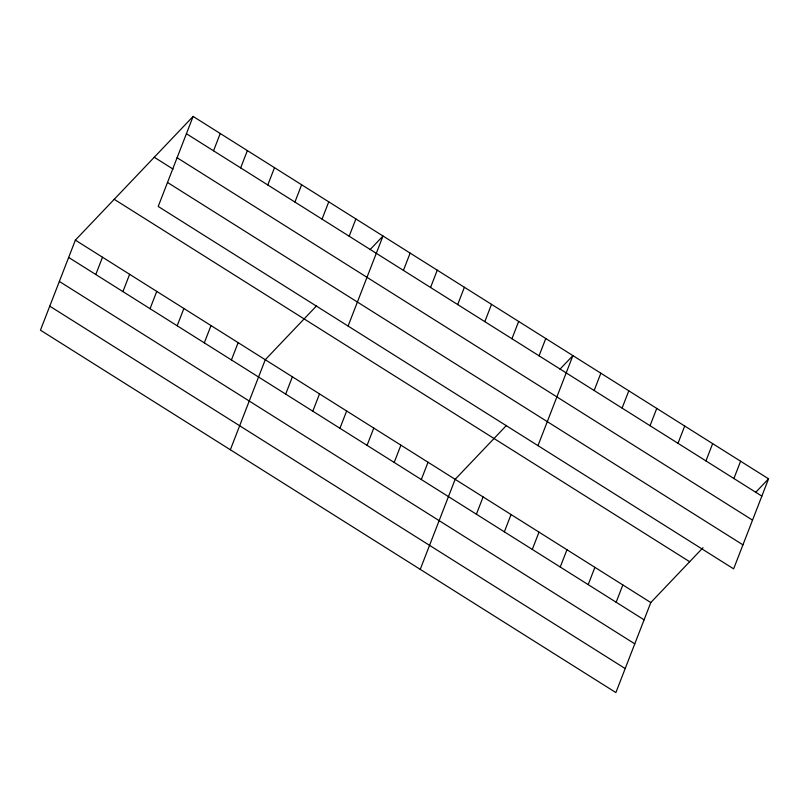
<?xml version="1.0" encoding="UTF-8"?>
<svg xmlns="http://www.w3.org/2000/svg" width="809" height="809" viewBox="0 0 809 809"><rect width="100%" height="100%" fill="white"/><g stroke="black" fill="none" stroke-linecap="round" stroke-linejoin="round"><path stroke-width="1.21" d="M193.118 116.425L158.2 206.457L733.632 568.858L768.55 478.827L193.118 116.425L75.368 240.142L40.45 330.173L615.882 692.575L650.8 602.543L703.001 547.703M95.786 274.524L102.5 257.232M122.917 291.604L129.622 274.312M150.049 308.694L156.754 291.402M213.536 150.808L220.24 133.515M177.171 325.774L183.876 308.482M240.667 167.888L247.372 150.595M204.303 342.864L211.007 325.572M267.789 184.968L274.504 167.675M231.425 359.944L238.139 342.652M294.921 202.058L301.626 184.765M230.343 449.764L265.261 359.732L316.632 305.762M322.053 219.138L328.757 201.845M285.678 394.114L292.393 376.822M349.175 236.228L355.879 218.936M312.81 411.194L319.515 393.902M348.092 326.047L383.011 236.016L370.057 249.627M339.942 428.285L346.646 410.992M403.428 270.398L410.133 253.106M367.064 445.365L373.768 428.072M430.56 287.478L437.264 270.186M394.195 462.455L400.9 445.162M457.682 304.568L464.396 287.276M421.317 479.535L428.032 462.242M484.813 321.648L491.518 304.356M420.235 569.354L455.154 479.332L506.525 425.362M511.945 338.738L518.65 321.446M476.4 514.221L483.104 496.928M539.067 355.818L545.772 338.526M504.351 531.826L511.055 514.534M537.985 445.638L572.903 355.616L559.949 369.217M532.292 549.432L539.006 532.14M594.15 390.504L600.854 373.212M560.243 567.028L566.957 549.736M622.091 408.11L628.805 390.818M588.194 584.634L594.898 567.342M650.042 425.716L656.756 408.424M616.145 602.24L622.849 584.947M677.993 443.312L684.697 426.019M705.944 460.918L712.648 443.625M733.894 478.523L740.599 461.231M755.596 492.438L768.55 478.827M186.414 133.718L761.845 496.119M177.1 157.725L752.532 520.126M154.256 157.249L173.045 169.081M167.503 182.45L742.945 544.851M114.231 199.317L689.662 561.719M75.368 240.142L650.8 602.543M68.664 257.434L644.095 619.836M59.35 281.441L634.782 643.843M49.764 306.166L625.195 668.568"/></g></svg>
